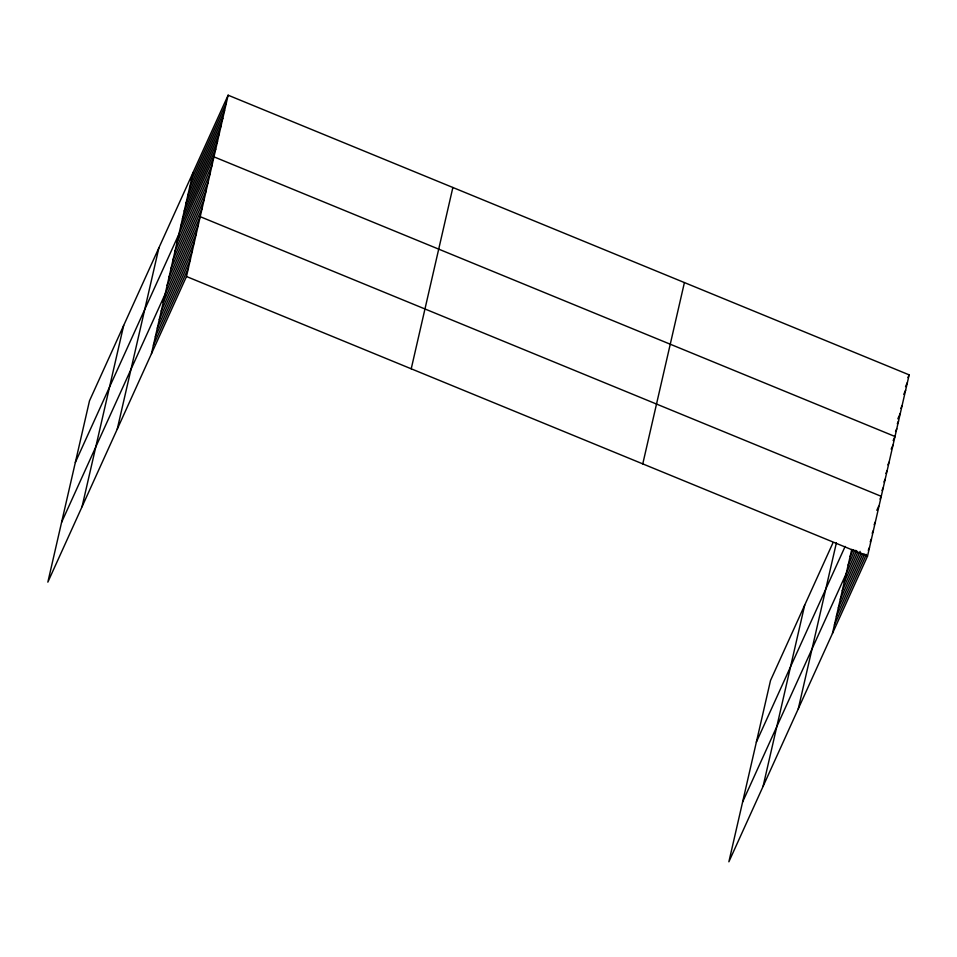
<?xml version="1.0" encoding="UTF-8"?>
<svg xmlns="http://www.w3.org/2000/svg" width="957" height="957" viewBox="0 0 957 957"><rect width="100%" height="100%" fill="white"/><g stroke="black" fill="none" stroke-linecap="round" stroke-linejoin="round"><path stroke-width="1.44" d="M82.039 506.779L123.668 325.464M117.256 429.131L158.898 247.815M151.445 353.779L193.075 172.451M228.125 95.198L89.491 400.827L47.85 582.143L186.483 276.513L228.125 95.198L909.15 374.857L867.509 556.173L728.875 861.802L770.517 680.487L832.877 543.002M411.223 368.804L452.864 187.488M642.769 463.894L684.411 282.566M763.064 786.439L804.693 605.123M798.282 708.79L836.382 542.882M832.47 633.426L851.766 549.378M191.304 180.167L226.354 102.901M189.546 187.871L224.584 110.617M187.775 195.575L222.814 118.321M186.005 203.279L221.043 126.025M184.234 210.983L219.273 133.729M182.464 218.698L217.502 141.433M180.694 226.402L215.732 149.148M75.328 462.47L213.973 156.852L894.998 436.5L893.144 440.567M176.961 242.647L211.999 165.394M174.999 251.201L210.038 173.947M173.038 259.754L208.076 182.488M171.076 268.295L206.114 191.041M169.114 276.848L204.152 199.582M167.14 285.389L202.19 208.136M61.595 522.307L200.228 216.689L881.253 496.336L880.021 499.052M163.216 302.484L198.266 225.23M161.255 311.037L196.305 233.783M159.293 319.578L194.343 242.324M157.331 328.131L192.381 250.878M155.369 336.685L190.419 259.419M153.407 345.226L188.445 267.972M907.918 377.572L909.15 374.857M905.537 386.628L907.38 382.561M903.767 394.332L905.609 390.265M900.848 408.388L902.068 405.684M897.845 418.807L900.298 413.388M897.307 423.807L898.527 421.092M895.537 431.511L896.769 428.796M756.353 742.13L845.139 546.423M891.182 449.12L893.037 445.053M887.881 464.863L889.101 462.147M885.907 473.404L887.139 470.7M850.139 556.495L853.213 549.725M883.945 481.957L885.177 479.242M848.165 565.049L854.936 550.143M881.983 490.498L883.215 487.795M742.62 801.966L856.659 550.55M844.241 582.143L857.771 552.321M876.827 510.308L878.682 506.241M842.28 590.696L860.116 551.388M840.318 599.238L861.228 553.158M874.136 524.699L875.368 521.984M838.356 607.791L862.951 553.577M872.174 533.24L873.406 530.537M836.394 616.332L864.673 553.983M870.212 541.794L871.444 539.078M834.432 624.885L866.396 554.402M868.25 550.335L869.47 547.631M186.483 276.513L867.509 556.173"/></g></svg>
